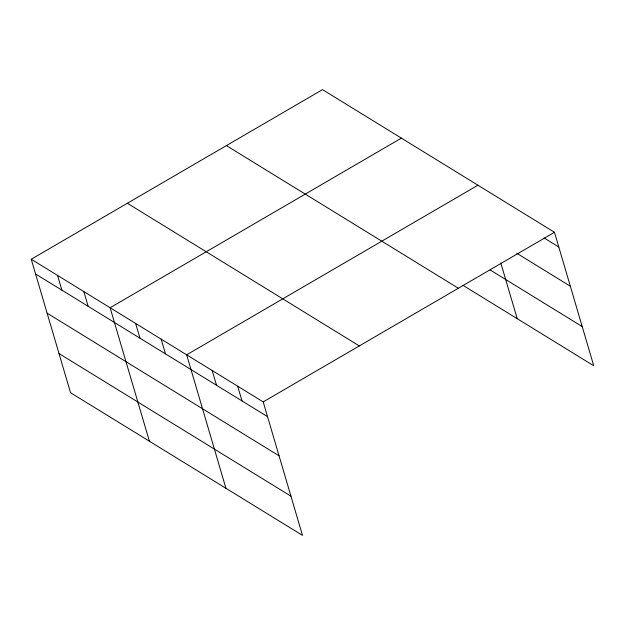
<?xml version="1.0" encoding="UTF-8"?>
<svg xmlns="http://www.w3.org/2000/svg" width="625" height="625" viewBox="0 0 625 625"><rect width="100%" height="100%" fill="white"/><g stroke="black" fill="none" stroke-linecap="round" stroke-linejoin="round"><path stroke-width="0.94" d="M31.25 259.242L263.195 401.898L302.484 535.375L70.531 392.711L31.25 259.242L322.516 89.625L554.469 232.289L593.75 365.758L462.883 285.273M401.383 138.133L110.109 307.742L149.398 441.219M477.922 185.211L186.656 354.82L225.938 488.297M263.195 401.898L554.469 232.289M543.992 237.914L558.805 247.031M516.836 253.305L570.336 286.211M490.039 269.883L582.219 326.578M226.398 145.602L458.352 288.258M127.367 203.266L359.32 345.93M35.586 273.984L267.539 416.641M47.117 313.164L279.07 455.82M59 353.531L290.953 496.195M500.812 262.984L517.211 318.68M237.688 386.203L242.023 400.953M212.172 370.516L216.508 385.258M161.141 339.133L165.477 353.875M135.625 323.438L139.969 338.18M83.828 291.578L88.164 306.32M57.539 275.406L61.875 290.148"/></g></svg>
